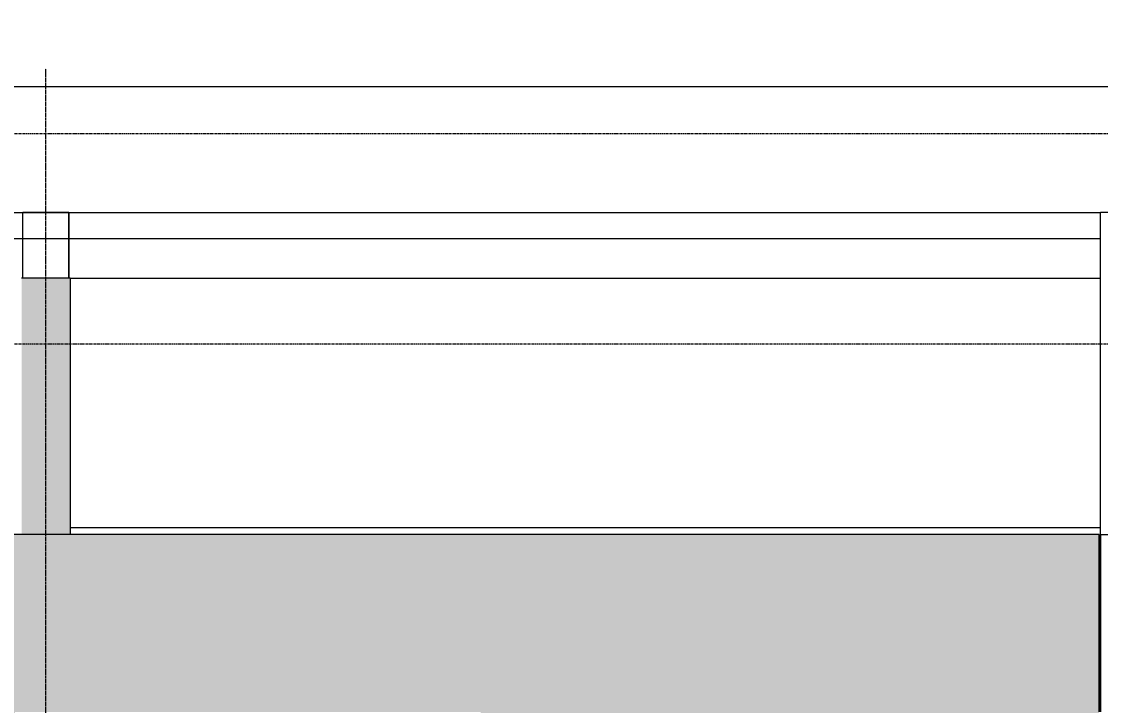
# Model space of a CAD drawing. Header units: millimetres. Extents: x 3451 to 201731, y -8641 to 35300.
# Drawn here: x 61552 to 69762, y 29450 to 34652 of the extents above; entities that cross this region are included whole.
import ezdxf

# ---------------------------------------------------------------- set-up
doc = ezdxf.new("R2010")
doc.units = ezdxf.units.MM
doc.linetypes.add('Centre', pattern=[31.75, 6.35, -4.7625, 15.875, -4.7625])
doc.linetypes.add('Grid Line', pattern=[22.225, 12.7, -3.175, 3.175, -3.175])
for name, color, linetype, lineweight in [('0-1', 7, 'Continuous', 5), ('A-ANNO-DIMS', 211, 'Continuous', 9), ('A-ANNO-DIMS-150', 211, 'Continuous', 9), ('A-FLOR', 192, 'Continuous', 9), ('A-FLOR-2', 7, 'Continuous', 9), ('A-FLOR-LEVL-2', 51, 'Centre', 9), ('A-WALL', 113, 'Continuous', 9), ('A-WALL-PATT-3', 111, 'Continuous', 5), ('I-WALL', 2, 'Continuous', 9), ('S-BEAM-3', 7, 'Continuous', 9), ('S-COLS-1', 7, 'Continuous', 9), ('S-GRID-1', 1, 'Grid Line', 9)]:
    doc.layers.add(name, color=color, linetype=linetype, lineweight=lineweight)
doc.styles.add('UTM Avo', font='', dxfattribs={"width": 0.9, "height": 375})
doc.styles.get('UTM Avo').set_extended_font_data('UTM Avo')
doc.dimstyles.new('1_Dim_chi_tiet_2_5', dxfattribs={"dimscale": 304.8, "dimtxt": 374.737856, "dimasz": 0.590551, "dimexe": 0.492126, "dimexo": 0.0625, "dimgap": 0.049213, "dimtad": 1, "dimdec": 0, "dimrnd": 5, "dimzin": 0, "dimdsep": 46, "dimtxsty": 'UTM Avo', "dimblk1": 'OBLIQUE', "dimblk2": 'OBLIQUE', "dimsah": 1, "dimcen": 0.09, "dimdle": 0.492126, "dimazin": 0, "dimtfac": 1, "dimtdec": 4, "dimtix": 1, "dimtmove": 0, "dimatfit": 3, "dimfxl": 0.984252, "dimfxlon": 1, "dimtvp": 1, "dimtolj": 1, "dimtzin": 0, "dimarcsym": 2})

# ---------------------------------------------------------------- blocks, each defined once
blk = doc.blocks.new('NCV_TKTC_KET CAU_rvt-1-TKCS_MẶT CẮT C')
at = {"layer": 'A-FLOR-2'}
for p, q in [((53361.9, 33200), (69761.8, 33200)), ((69761.8, 33000), (53361.9, 33000))]:
    blk.add_line(p, q, dxfattribs=at)
at = {"layer": 'S-BEAM-3'}
for p, q in [((53661.9, 33200), (61561.9, 33200)), ((61561.9, 32700), (61561.9, 33200)), ((61911.9, 33200), (69761.8, 33200)), ((61911.9, 33200), (61911.9, 32700)), ((61921.9, 32700), (69761.8, 32700))]:
    blk.add_line(p, q, dxfattribs=at)
at = {"layer": 'S-COLS-1'}
for p, q in [((61561.9, 32700), (61561.9, 33200)), ((61911.9, 33200), (61561.9, 33200)), ((61911.9, 32700), (61911.9, 33200)), ((69761.8, 29400), (69761.8, 33200)), ((70111.8, 33200), (69761.8, 33200))]:
    blk.add_line(p, q, dxfattribs=at)
blk = doc.blocks.new('DIMBLOCK54-TKCS_MẶT CẮT C')
at = {"layer": 'A-ANNO-DIMS-150'}
for p, q in [((33536.9, 34458.8), (33536.9, 34008.8)), ((33536.9, 34158.8), (33536.9, 34458.8)), ((78236.9, 34458.8), (78236.9, 34008.8)), ((78236.9, 34158.8), (78236.9, 34458.8)), ((33536.9, 34158.8), (78386.9, 34158.8))]:
    blk.add_line(p, q, dxfattribs=at)
at = {"layer": 'A-ANNO-DIMS-150', "lineweight": 25}
for p, q in [((33536.9, 34158.8), (33626.9, 34248.8)), ((78236.9, 34158.8), (78326.9, 34248.8)), ((33536.9, 34158.8), (33446.9, 34068.8)), ((78236.9, 34158.8), (78146.9, 34068.8))]:
    blk.add_line(p, q, dxfattribs=at)
at = {"layer": 'A-ANNO-DIMS-150', "color": 0, "insert": (55245, 34645.9), "char_height": 375, "width": 1540.589, "attachment_point": 1, "line_spacing_factor": 1.110334, "style": 'UTM Avo'}
blk.add_mtext('44700', dxfattribs=at)
blk = doc.blocks.new('_Oblique')
at = {"color": 0, "linetype": 'ByBlock', "lineweight": -2}
blk.add_line((-0.5, -0.5), (0.5, 0.5), dxfattribs=at)

msp = doc.modelspace()

# ---------------------------------------------------------------- hatches: boundary and pattern name
at = {"layer": 'A-WALL-PATT-3'}
for points in [[(61911.9, 30750), (61911.9, 32700), (61551.9, 32700), (61551.9, 30750)], [(61921.9, 30750), (61921.9, 32700), (61911.9, 32700), (61911.9, 30750)], [(65045.3, 29350), (69751.9, 29350), (69751.9, 30750), (53351.9, 30750), (53351.9, 29400), (56845.3, 29400), (56845.3, 29350), (61501.9, 29350), (61501.9, 29400), (65045.3, 29400)]]:
    msp.add_hatch(color=256, dxfattribs=at).paths.add_polyline_path(points)

# ---------------------------------------------------------------- linework, layer by layer
at = {"layer": 'A-FLOR'}
msp.add_line((69751.9, 29500), (69761.8, 29500), dxfattribs=at)
at = {"layer": 'A-FLOR-LEVL-2'}
for p, q in [((3450.8, 33800), (93442.9, 33800)), ((3450.8, 32200), (93442.9, 32200))]:
    msp.add_line(p, q, dxfattribs=at)
at = {"layer": 'A-WALL'}
for p, q in [((61921.9, 32700), (61551.9, 32700)), ((61921.9, 32700), (61921.9, 30750)), ((69761.8, 30800), (61921.9, 30800)), ((69751.9, 29550), (69761.8, 29550))]:
    msp.add_line(p, q, dxfattribs=at)
at = {"layer": 'I-WALL'}
for p, q in [((69751.9, 30750), (53351.9, 30750)), ((69751.9, 29400), (69751.9, 30750)), ((69761.9, 30750), (69761.9, 29400)), ((69761.9, 30750), (78648.6, 30750))]:
    msp.add_line(p, q, dxfattribs=at)
at = {"layer": 'S-GRID-1'}
for p, q in [((61736.9, 30542.5), (61736.9, 34292.5)), ((61736.9, -1941), (61736.9, 30542.5))]:
    msp.add_line(p, q, dxfattribs=at)

# ---------------------------------------------------------------- block references
at = {"layer": '0-1'}
msp.add_blockref('NCV_TKTC_KET CAU_rvt-1-TKCS_MẶT CẮT C', (0, 0), dxfattribs=at)

# ---------------------------------------------------------------- dimensions: what is measured, and where the dimension line sits
at = {"layer": 'A-ANNO-DIMS'}
dim = msp.add_linear_dim(base=(78236.9, 34158.8), p1=(33536.9, 34458.8), p2=(78236.9, 34458.8), dimstyle='1_Dim_chi_tiet_2_5', override={"dimpost": '<>', "dimfxl": 44700}, dxfattribs=at)
dim.commit()
dim.dimension.update_dxf_attribs({"geometry": 'DIMBLOCK54-TKCS_MẶT CẮT C', "text_midpoint": (55886.9, 34367.8)})

doc.saveas('drawing.dxf')
